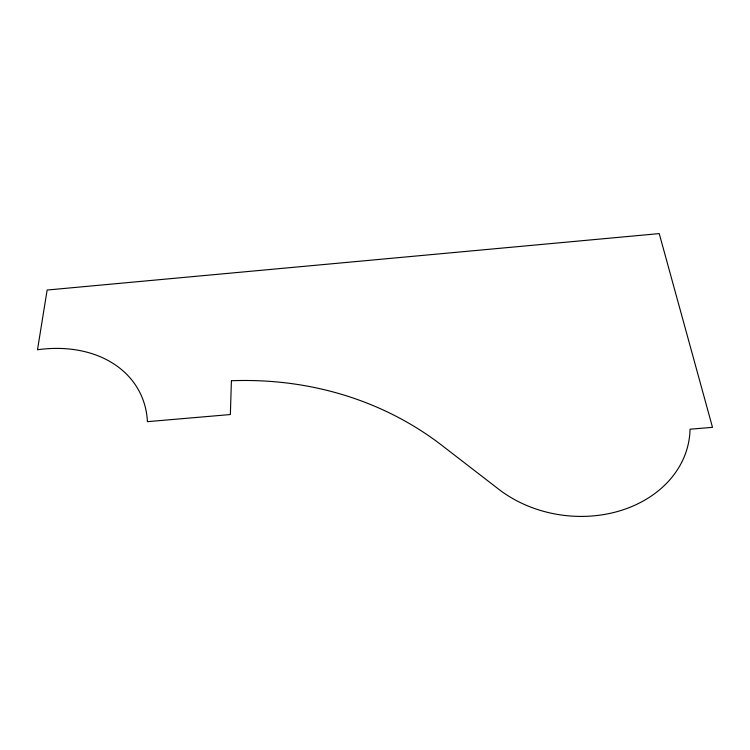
<?xml version="1.0" encoding="UTF-8"?>
<svg xmlns="http://www.w3.org/2000/svg" width="750" height="750" viewBox="0 0 750 750"><rect width="100%" height="100%" fill="white"/><g stroke="black" fill="none" stroke-linecap="round" stroke-linejoin="round"><path stroke-width="1.12" d="M231.412 380.738L230.353 414.544L147.422 421.659A123.722 93.019 -27.4 0 0 37.5 349.762L47.138 290.034L659.231 233.597L712.5 427.341L690.047 429.216A115.013 93.15 6.9 0 1 621.234 510.403A115.013 93.15 6.9 0 1 498.731 489.244L442.05 445.5A371.044 330.262 -40.8 0 0 231.412 380.738"/></g></svg>
